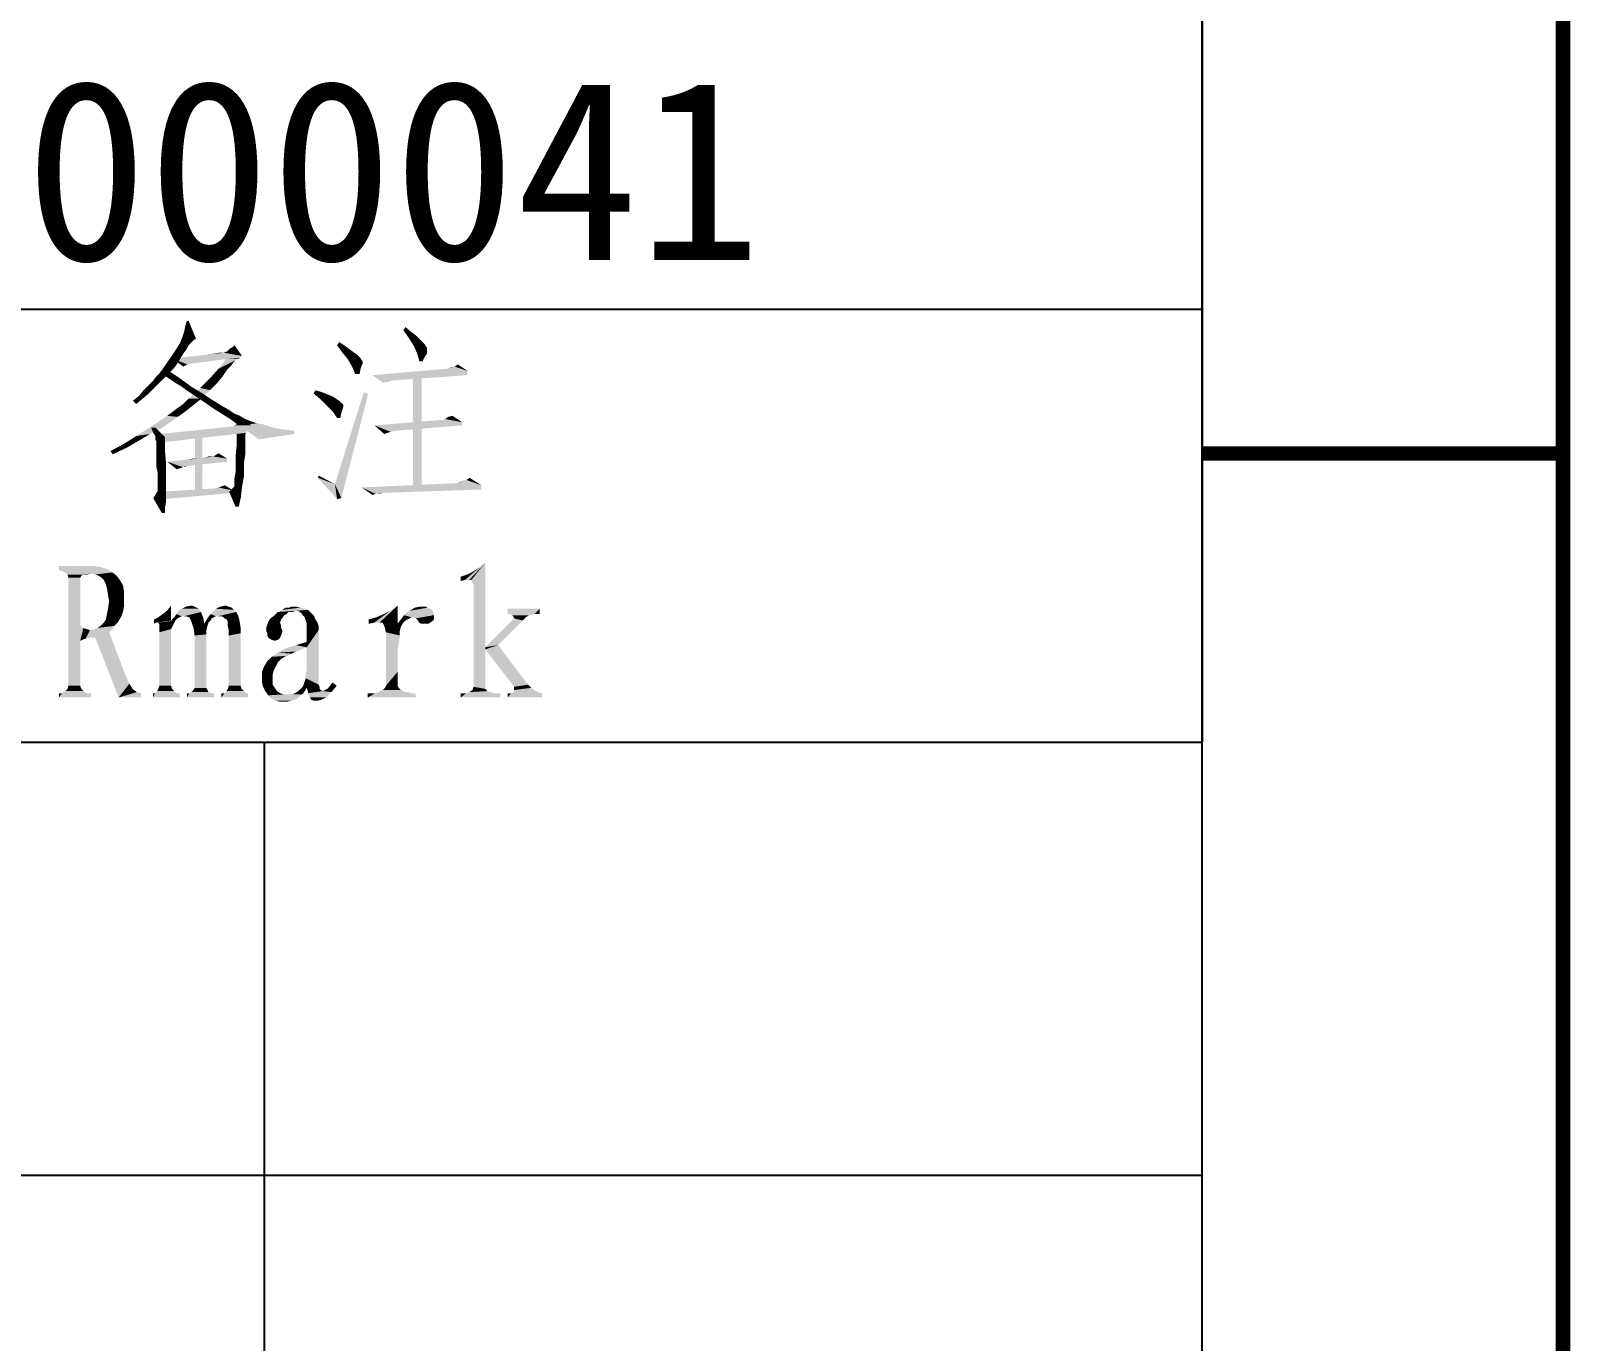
# Model space of a CAD drawing. Header units: millimetres. Extents: x 336 to 634, y 189 to 399.
# Drawn here: x 612.31 to 633.65, y 246.87 to 265.03 of the extents above; entities that cross this region are included whole.
import ezdxf

# ---------------------------------------------------------------- set-up
doc = ezdxf.new("R2010")
doc.units = ezdxf.units.MM

msp = doc.modelspace()

# ---------------------------------------------------------------- linework, layer by layer
at = {"color": 7, "linetype": 'Continuous'}
for p, q in [((628.54993, 194.17685), (628.54993, 394.17685)), ((448.54993, 255.17685), (628.54993, 255.17685)), ((615.54993, 229.17685), (615.54993, 255.17685)), ((448.54993, 249.17685), (628.54993, 249.17685))]:
    msp.add_line(p, q, dxfattribs=at)
at = {"color": 2, "linetype": 'Continuous'}
for p, q in [((628.54988, 297.17577), (628.54988, 255.17577)), ((448.54988, 261.17577), (628.54988, 261.17577)), ((448.54988, 255.17577), (628.54988, 255.17577))]:
    msp.add_line(p, q, dxfattribs=at)
at = {"color": 3, "linetype": 'Continuous', "const_width": 0.2}
msp.add_lwpolyline([(633.54993, 189.17685), (633.54993, 399.17685)], dxfattribs=at)
at = {"color": 7, "linetype": 'Continuous', "const_width": 0.2}
msp.add_lwpolyline([(628.54993, 259.17685), (633.54993, 259.17685)], dxfattribs=at)
at = {"color": 7, "linetype": 'Continuous'}
for points in [[(614.40828, 260.77947), (614.43791, 260.86836), (614.49717, 261.01651)], [(614.40828, 260.77947), (614.49717, 261.01651), (614.60087, 260.76466)], [(614.43791, 260.86836), (614.45272, 260.94244), (614.49717, 261.01651)], [(614.45272, 260.94244), (614.46754, 261.0017), (614.49717, 261.01651)], [(614.60087, 260.76466), (614.37865, 260.7054), (614.40828, 260.77947)], [(617.47494, 260.88318), (617.50457, 260.92762), (617.59346, 260.85355)], [(617.59346, 260.85355), (617.54902, 260.77947), (617.47494, 260.88318)], [(617.59346, 260.85355), (617.65272, 260.8091), (617.54902, 260.77947)], [(617.54902, 260.77947), (617.65272, 260.8091), (617.69717, 260.76466)], [(617.69717, 260.76466), (617.62309, 260.66096), (617.54902, 260.77947)], [(614.49717, 260.67577), (614.27494, 260.54244), (614.37865, 260.7054)], [(614.49717, 260.67577), (614.46754, 260.61651), (614.27494, 260.54244)], [(614.46754, 260.61651), (614.42309, 260.55725), (614.27494, 260.54244)], [(614.27494, 260.54244), (614.42309, 260.55725), (614.37865, 260.48318)], [(614.60087, 260.76466), (614.57124, 260.74985), (614.37865, 260.7054)], [(614.57124, 260.74985), (614.54161, 260.72022), (614.37865, 260.7054)], [(614.37865, 260.7054), (614.54161, 260.72022), (614.49717, 260.67577)], [(614.7342, 260.54244), (614.83791, 260.55725), (614.98606, 260.57207)], [(615.23791, 260.52762), (614.7342, 260.54244), (614.98606, 260.57207)], [(614.98606, 260.57207), (614.83791, 260.55725), (614.9268, 260.57207)], [(615.0305, 260.58688), (614.98606, 260.57207), (615.01569, 260.58688)], [(615.23791, 260.52762), (614.98606, 260.57207), (615.0305, 260.58688)], [(615.0305, 260.58688), (615.04532, 260.6017), (615.10457, 260.64614)], [(615.23791, 260.52762), (615.0305, 260.58688), (615.10457, 260.64614)], [(615.04532, 260.6017), (615.07494, 260.63133), (615.10457, 260.64614)], [(615.10457, 260.64614), (615.1342, 260.67577), (615.23791, 260.52762)], [(616.55643, 260.67577), (616.58606, 260.72022), (616.67494, 260.66096)], [(616.67494, 260.66096), (616.6305, 260.57207), (616.55643, 260.67577)], [(616.67494, 260.66096), (616.7342, 260.61651), (616.6305, 260.57207)], [(616.6305, 260.57207), (616.7342, 260.61651), (616.79346, 260.57207)], [(616.79346, 260.57207), (616.70457, 260.48318), (616.6305, 260.57207)], [(616.79346, 260.57207), (616.83791, 260.54244), (616.70457, 260.48318)], [(617.69717, 260.76466), (617.74161, 260.72022), (617.62309, 260.66096)], [(617.74161, 260.72022), (617.77124, 260.69059), (617.62309, 260.66096)], [(617.62309, 260.66096), (617.77124, 260.69059), (617.78606, 260.66096)], [(617.78606, 260.66096), (617.66754, 260.55725), (617.62309, 260.66096)], [(617.78606, 260.66096), (617.80087, 260.64614), (617.66754, 260.55725)], [(617.80087, 260.64614), (617.80087, 260.61651), (617.66754, 260.55725)], [(617.80087, 260.61651), (617.80087, 260.58688), (617.66754, 260.55725)], [(617.66754, 260.55725), (617.80087, 260.58688), (617.80087, 260.55725)], [(617.80087, 260.55725), (617.69717, 260.45355), (617.66754, 260.55725)], [(617.80087, 260.55725), (617.77124, 260.51281), (617.69717, 260.45355)], [(614.27494, 260.33503), (614.09717, 260.29059), (614.14161, 260.34985)], [(614.14161, 260.34985), (614.17124, 260.39429), (614.3342, 260.4091)], [(614.14161, 260.34985), (614.3342, 260.4091), (614.27494, 260.33503)], [(614.37865, 260.48318), (614.17124, 260.39429), (614.27494, 260.54244)], [(614.37865, 260.48318), (614.3342, 260.4091), (614.17124, 260.39429)], [(615.20828, 260.49799), (614.28976, 260.48318), (614.45272, 260.51281)], [(615.01569, 260.48318), (614.28976, 260.48318), (615.20828, 260.49799)], [(614.28976, 260.48318), (615.01569, 260.48318), (614.55643, 260.42392)], [(614.28976, 260.48318), (614.55643, 260.42392), (614.48235, 260.4091)], [(614.48235, 260.4091), (614.42309, 260.37947), (614.28976, 260.48318)], [(615.23791, 260.52762), (614.45272, 260.51281), (614.60087, 260.52762)], [(614.45272, 260.51281), (615.23791, 260.52762), (615.20828, 260.49799)], [(615.23791, 260.52762), (614.60087, 260.52762), (614.7342, 260.54244)], [(615.0305, 260.33503), (614.79346, 260.21651), (614.91198, 260.34985)], [(615.17865, 260.48318), (615.14902, 260.46836), (614.91198, 260.34985)], [(615.17865, 260.48318), (614.91198, 260.34985), (615.01569, 260.48318)], [(615.14902, 260.46836), (615.1342, 260.45355), (614.91198, 260.34985)], [(615.1342, 260.45355), (615.11939, 260.43873), (614.91198, 260.34985)], [(615.11939, 260.43873), (615.08976, 260.39429), (614.91198, 260.34985)], [(614.91198, 260.34985), (615.08976, 260.39429), (615.0305, 260.33503)], [(615.01569, 260.48318), (615.20828, 260.49799), (615.17865, 260.48318)], [(616.83791, 260.54244), (616.86754, 260.51281), (616.70457, 260.48318)], [(616.86754, 260.51281), (616.88235, 260.49799), (616.70457, 260.48318)], [(616.70457, 260.48318), (616.88235, 260.49799), (616.89717, 260.46836)], [(616.89717, 260.46836), (616.76383, 260.37948), (616.70457, 260.48318)], [(616.89717, 260.46836), (616.91198, 260.45355), (616.76383, 260.37948)], [(616.91198, 260.45355), (616.91198, 260.42392), (616.76383, 260.37948)], [(616.91198, 260.42392), (616.89717, 260.39429), (616.76383, 260.37948)], [(616.76383, 260.37948), (616.89717, 260.39429), (616.88235, 260.34984)], [(616.88235, 260.34984), (616.80828, 260.27577), (616.76383, 260.37948)], [(616.80828, 260.27577), (616.88235, 260.34984), (616.86754, 260.27577)], [(618.09717, 260.34984), (618.36383, 260.32022), (617.04532, 260.26096)], [(618.09717, 260.34984), (617.04532, 260.26096), (618.06754, 260.34984)], [(617.69717, 260.45355), (617.77124, 260.51281), (617.74161, 260.45355)], [(618.09717, 260.34984), (618.1268, 260.36466), (618.18606, 260.37948)], [(618.36383, 260.32022), (618.09717, 260.34984), (618.18606, 260.37948)], [(618.18606, 260.37948), (618.2305, 260.4091), (618.36383, 260.32022)], [(614.02309, 260.08318), (613.87494, 260.05355), (613.94902, 260.12762)], [(614.08235, 260.14244), (613.94902, 260.12762), (614.00828, 260.18688)], [(613.94902, 260.12762), (614.08235, 260.14244), (614.02309, 260.08318)], [(614.18606, 260.24614), (614.14161, 260.2017), (614.00828, 260.18688)], [(614.18606, 260.24614), (614.00828, 260.18688), (614.05272, 260.24614)], [(614.00828, 260.18688), (614.14161, 260.2017), (614.08235, 260.14244)], [(614.2305, 260.29059), (614.05272, 260.24614), (614.09717, 260.29059)], [(614.05272, 260.24614), (614.2305, 260.29059), (614.18606, 260.24614)], [(614.09717, 260.29059), (614.27494, 260.33503), (614.2305, 260.29059)], [(614.17124, 260.24614), (614.14161, 260.26096), (614.20087, 260.33503)], [(614.20087, 260.23133), (614.17124, 260.24614), (614.20087, 260.33503)], [(614.20087, 260.23133), (614.20087, 260.33503), (614.37865, 260.21651)], [(614.37865, 260.21651), (614.24532, 260.2017), (614.20087, 260.23133)], [(614.28976, 260.17207), (614.24532, 260.2017), (614.37865, 260.21651)], [(614.3342, 260.14244), (614.28976, 260.17207), (614.37865, 260.21651)], [(614.40828, 260.09799), (614.3342, 260.14244), (614.37865, 260.21651)], [(614.40828, 260.09799), (614.37865, 260.21651), (614.54161, 260.09799)], [(614.89717, 260.15725), (614.66013, 260.08318), (614.79346, 260.21651)], [(614.66013, 260.08318), (614.89717, 260.15725), (614.79346, 260.05355)], [(615.0305, 260.33503), (614.97124, 260.24614), (614.79346, 260.21651)], [(614.79346, 260.21651), (614.97124, 260.24614), (614.89717, 260.15725)], [(617.04532, 260.26096), (618.36383, 260.32022), (618.36383, 260.26096)], [(617.04532, 260.26096), (618.36383, 260.26096), (617.3268, 260.18688)], [(617.3268, 260.18688), (617.19346, 260.15725), (617.04532, 260.26096)], [(617.3268, 260.18688), (617.26754, 260.17207), (617.19346, 260.15725)], [(617.7268, 260.26096), (617.7268, 258.7054), (617.60828, 258.69059)], [(617.7268, 260.26096), (617.60828, 258.69059), (617.60828, 260.26096)], [(613.86013, 259.93503), (613.7268, 259.9054), (613.81569, 259.97947)], [(613.7268, 259.9054), (613.86013, 259.93503), (613.77124, 259.86096)], [(613.94902, 260.0091), (613.81569, 259.97947), (613.87494, 260.05355)], [(613.81569, 259.97947), (613.94902, 260.0091), (613.86013, 259.93503)], [(613.87494, 260.05355), (614.02309, 260.08318), (613.94902, 260.0091)], [(614.54161, 260.09799), (614.46754, 260.05355), (614.40828, 260.09799)], [(614.67494, 259.93503), (614.42309, 259.86096), (614.49717, 259.93503)], [(614.42309, 259.86096), (614.67494, 259.93503), (614.5268, 259.81651)], [(614.46754, 260.05355), (614.54161, 260.09799), (614.68976, 260.0091)], [(614.68976, 260.0091), (614.55643, 259.99429), (614.46754, 260.05355)], [(614.79346, 260.05355), (614.49717, 259.93503), (614.66013, 260.08318)], [(614.49717, 259.93503), (614.79346, 260.05355), (614.67494, 259.93503)], [(614.64532, 259.93503), (614.55643, 259.99429), (614.68976, 260.0091)], [(614.64532, 259.93503), (614.68976, 260.0091), (614.82309, 259.92022)], [(614.82309, 259.92022), (614.7342, 259.87577), (614.64532, 259.93503)], [(614.7342, 259.87577), (614.82309, 259.92022), (614.94161, 259.84614)], [(616.34902, 260.02392), (616.2305, 260.0091), (616.26013, 260.05355)], [(616.2305, 260.0091), (616.34902, 260.02392), (616.42309, 259.99429)], [(616.42309, 259.99429), (616.3342, 259.92022), (616.2305, 260.0091)], [(616.42309, 259.99429), (616.49717, 259.96466), (616.3342, 259.92022)], [(616.49717, 259.96466), (616.54161, 259.93503), (616.3342, 259.92022)], [(616.3342, 259.92022), (616.54161, 259.93503), (616.58606, 259.9054)], [(616.58606, 259.9054), (616.42309, 259.83133), (616.3342, 259.92022)], [(616.98606, 259.99429), (616.5268, 258.74985), (616.9268, 260.02392)], [(616.5268, 258.74985), (616.98606, 259.99429), (616.61569, 258.55725)], [(614.45272, 259.75725), (614.20087, 259.69799), (614.31939, 259.78688)], [(614.20087, 259.69799), (614.45272, 259.75725), (614.34902, 259.68318)], [(614.5268, 259.81651), (614.31939, 259.78688), (614.42309, 259.86096)], [(614.31939, 259.78688), (614.5268, 259.81651), (614.45272, 259.75725)], [(614.94161, 259.84614), (614.83791, 259.8017), (614.7342, 259.87577)], [(614.83791, 259.8017), (614.94161, 259.84614), (615.04532, 259.78688)], [(615.04532, 259.78688), (614.95643, 259.72762), (614.83791, 259.8017)], [(614.95643, 259.72762), (615.04532, 259.78688), (615.1342, 259.72762)], [(615.1342, 259.72762), (615.07494, 259.65355), (614.95643, 259.72762)], [(615.1342, 259.72762), (615.20828, 259.69799), (615.07494, 259.65355)], [(616.58606, 259.9054), (616.61569, 259.87577), (616.42309, 259.83133)], [(616.61569, 259.87577), (616.6305, 259.86096), (616.42309, 259.83133)], [(616.6305, 259.86096), (616.64532, 259.84614), (616.42309, 259.83133)], [(616.42309, 259.83133), (616.64532, 259.84614), (616.64532, 259.83133)], [(616.64532, 259.83133), (616.49717, 259.75725), (616.42309, 259.83133)], [(616.64532, 259.83133), (616.6305, 259.78688), (616.49717, 259.75725)], [(616.49717, 259.75725), (616.6305, 259.78688), (616.61569, 259.74244)], [(616.61569, 259.74244), (616.55643, 259.66836), (616.49717, 259.75725)], [(616.55643, 259.66836), (616.61569, 259.74244), (616.60087, 259.66836)], [(614.11198, 259.52022), (613.96383, 259.44614), (613.77124, 259.41651)], [(614.11198, 259.52022), (613.77124, 259.41651), (613.9342, 259.52022)], [(614.24532, 259.6091), (613.9342, 259.52022), (614.06754, 259.6091)], [(613.9342, 259.52022), (614.24532, 259.6091), (614.11198, 259.52022)], [(614.03791, 259.53503), (614.00828, 259.46096), (613.97865, 259.53503)], [(614.03791, 259.41651), (614.00828, 259.46096), (614.03791, 259.53503)], [(614.03791, 259.41651), (614.03791, 259.53503), (614.17124, 259.4017)], [(614.34902, 259.68318), (614.06754, 259.6091), (614.20087, 259.69799)], [(614.06754, 259.6091), (614.34902, 259.68318), (614.24532, 259.6091)], [(615.34161, 259.52022), (614.11198, 259.44614), (615.10457, 259.54985)], [(615.34161, 259.52022), (615.31198, 259.49059), (614.11198, 259.44614)], [(615.31198, 259.49059), (615.29717, 259.46096), (614.11198, 259.44614)], [(615.07494, 259.65355), (615.20828, 259.69799), (615.28235, 259.65355)], [(615.28235, 259.65355), (615.19346, 259.56466), (615.07494, 259.65355)], [(615.37124, 259.56466), (615.10457, 259.54985), (615.1342, 259.56466)], [(615.10457, 259.54985), (615.37124, 259.56466), (615.34161, 259.52022)], [(615.37124, 259.56466), (615.1342, 259.56466), (615.16383, 259.57948)], [(615.37124, 259.56466), (615.16383, 259.57948), (615.20828, 259.6091)], [(615.28235, 259.65355), (615.35643, 259.62392), (615.19346, 259.56466)], [(615.35643, 259.62392), (615.44532, 259.59429), (615.19346, 259.56466)], [(615.44532, 259.59429), (615.5342, 259.57948), (615.19346, 259.56466)], [(615.19346, 259.56466), (615.5342, 259.57948), (615.62309, 259.54985)], [(615.62309, 259.54985), (615.3268, 259.47577), (615.19346, 259.56466)], [(615.20828, 259.6091), (615.23791, 259.65355), (615.37124, 259.56466)], [(615.62309, 259.54985), (615.7268, 259.52022), (615.3268, 259.47577)], [(615.7268, 259.52022), (615.84532, 259.5054), (615.3268, 259.47577)], [(615.84532, 259.5054), (615.96383, 259.49059), (615.3268, 259.47577)], [(615.3268, 259.47577), (615.96383, 259.49059), (615.96383, 259.44614)], [(618.00828, 259.63873), (618.28976, 259.6091), (617.07494, 259.56466)], [(618.00828, 259.63873), (617.07494, 259.56466), (617.97865, 259.63873)], [(617.07494, 259.56466), (618.28976, 259.6091), (618.28976, 259.56466)], [(617.07494, 259.56466), (618.28976, 259.56466), (617.35643, 259.49059)], [(617.07494, 259.56466), (617.35643, 259.49059), (617.29717, 259.47577)], [(617.29717, 259.47577), (617.20828, 259.44614), (617.07494, 259.56466)], [(618.28976, 259.6091), (618.00828, 259.63873), (618.05272, 259.65355)], [(618.05272, 259.65355), (618.09717, 259.68318), (618.15643, 259.69799)], [(618.05272, 259.65355), (618.15643, 259.69799), (618.28976, 259.6091)], [(613.63791, 259.25355), (613.41569, 259.2091), (613.60828, 259.31281)], [(613.81569, 259.35725), (613.60828, 259.31281), (613.77124, 259.41651)], [(613.60828, 259.31281), (613.81569, 259.35725), (613.63791, 259.25355)], [(613.77124, 259.41651), (613.96383, 259.44614), (613.81569, 259.35725)], [(614.17124, 259.4017), (614.03791, 259.37207), (614.03791, 259.41651)], [(614.05272, 259.34244), (614.03791, 259.37207), (614.17124, 259.4017)], [(614.05272, 259.32762), (614.05272, 259.34244), (614.17124, 259.4017)], [(614.05272, 259.31281), (614.05272, 259.32762), (614.17124, 259.4017)], [(614.05272, 259.28318), (614.05272, 259.31281), (614.17124, 259.4017)], [(614.05272, 259.23873), (614.05272, 259.28318), (614.17124, 259.4017)], [(614.05272, 259.23873), (614.17124, 259.4017), (614.17124, 259.2091)], [(615.16383, 259.44614), (614.11198, 259.44614), (615.29717, 259.46096)], [(615.16383, 259.44614), (614.11198, 259.32762), (614.11198, 259.44614)], [(614.68976, 259.47577), (614.58606, 258.64614), (614.58606, 259.47577)], [(614.58606, 258.64614), (614.68976, 259.47577), (614.68976, 258.64614)], [(615.28235, 259.28318), (615.28235, 259.22392), (615.14902, 259.13503)], [(615.28235, 259.28318), (615.14902, 259.13503), (615.16383, 259.28318)], [(615.16383, 259.44614), (615.29717, 259.46096), (615.28235, 259.44614)], [(615.28235, 259.44614), (615.28235, 259.41651), (615.16383, 259.28318)], [(615.28235, 259.44614), (615.16383, 259.28318), (615.16383, 259.44614)], [(615.28235, 259.41651), (615.28235, 259.38688), (615.16383, 259.28318)], [(615.28235, 259.38688), (615.28235, 259.34244), (615.16383, 259.28318)], [(615.16383, 259.28318), (615.28235, 259.34244), (615.28235, 259.28318)], [(615.96383, 259.44614), (615.47494, 259.37207), (615.3268, 259.47577)], [(613.41569, 259.2091), (613.63791, 259.25355), (613.44532, 259.16466)], [(614.17124, 259.2091), (614.05272, 259.19429), (614.05272, 259.23873)], [(614.05272, 259.13503), (614.05272, 259.19429), (614.17124, 259.2091)], [(614.05272, 259.06096), (614.05272, 259.13503), (614.17124, 259.2091)], [(614.05272, 259.06096), (614.17124, 259.2091), (614.18606, 259.03133)], [(614.18606, 259.03133), (614.05272, 258.98688), (614.05272, 259.06096)], [(614.20087, 259.06096), (614.3342, 259.07577), (615.0305, 259.1054)], [(614.20087, 259.06096), (615.0305, 259.1054), (615.0305, 259.06096)], [(614.20087, 259.06096), (615.0305, 259.06096), (614.46754, 259.0017)], [(614.20087, 259.06096), (614.46754, 259.0017), (614.42309, 258.98688)], [(614.42309, 258.98688), (614.3342, 258.95725), (614.20087, 259.06096)], [(614.3342, 259.07577), (614.46754, 259.09059), (615.0305, 259.1054)], [(614.66013, 259.1054), (615.0305, 259.1054), (614.46754, 259.09059)], [(614.66013, 259.1054), (614.46754, 259.09059), (614.57124, 259.1054)], [(614.66013, 259.1054), (614.7342, 259.12022), (614.83791, 259.13503)], [(615.0305, 259.1054), (614.66013, 259.1054), (614.83791, 259.13503)], [(614.80828, 259.13503), (614.83791, 259.13503), (614.7342, 259.12022)], [(614.80828, 259.13503), (614.7342, 259.12022), (614.77865, 259.13503)], [(615.0305, 259.1054), (614.83791, 259.13503), (614.86754, 259.14985)], [(614.86754, 259.14985), (614.91198, 259.17947), (615.0305, 259.1054)], [(615.28235, 259.22392), (615.28235, 259.14985), (615.14902, 259.13503)], [(615.14902, 259.13503), (615.28235, 259.14985), (615.26754, 259.06096)], [(615.26754, 259.06096), (615.14902, 259.01651), (615.14902, 259.13503)], [(615.14902, 258.91281), (615.14902, 259.01651), (615.26754, 259.06096)], [(615.14902, 258.91281), (615.26754, 259.06096), (615.26754, 258.86836)], [(614.06754, 258.91281), (614.05272, 258.98688), (614.18606, 259.03133)], [(614.06754, 258.91281), (614.18606, 259.03133), (614.18606, 258.86836)], [(614.18606, 258.86836), (614.06754, 258.83873), (614.06754, 258.91281)], [(614.06754, 258.77948), (614.06754, 258.83873), (614.18606, 258.86836)], [(614.06754, 258.73503), (614.06754, 258.77948), (614.18606, 258.86836)], [(614.06754, 258.73503), (614.18606, 258.86836), (614.18606, 258.73503)], [(614.42309, 258.98688), (614.37865, 258.97207), (614.3342, 258.95725)], [(614.42309, 258.98688), (614.46754, 259.0017), (614.45272, 258.98688)], [(615.26754, 258.86836), (615.1342, 258.83873), (615.14902, 258.91281)], [(615.1342, 258.77948), (615.1342, 258.83873), (615.26754, 258.86836)], [(615.1342, 258.73503), (615.1342, 258.77948), (615.26754, 258.86836)], [(615.1342, 258.72022), (615.1342, 258.73503), (615.26754, 258.86836)], [(615.1342, 258.72022), (615.26754, 258.86836), (615.23791, 258.7054)], [(616.28976, 258.83873), (616.30457, 258.86836), (616.5268, 258.74985)], [(614.05272, 258.63133), (614.06754, 258.64614), (614.18606, 258.73503)], [(614.05272, 258.63133), (614.18606, 258.73503), (614.18606, 258.61651)], [(614.18606, 258.73503), (614.06754, 258.69059), (614.06754, 258.73503)], [(614.06754, 258.67577), (614.06754, 258.69059), (614.18606, 258.73503)], [(614.06754, 258.64614), (614.06754, 258.67577), (614.18606, 258.73503)], [(615.11939, 258.66096), (614.11198, 258.64614), (614.85272, 258.69059)], [(614.11198, 258.64614), (615.11939, 258.66096), (615.1342, 258.63133)], [(615.1342, 258.63133), (614.14161, 258.54244), (614.11198, 258.64614)], [(615.11939, 258.66096), (614.85272, 258.69059), (614.91198, 258.7054)], [(614.91198, 258.7054), (615.00087, 258.73503), (615.11939, 258.66096)], [(615.06013, 258.64614), (615.08976, 258.67577), (615.23791, 258.7054)], [(615.06013, 258.64614), (615.23791, 258.7054), (615.22309, 258.57207)], [(615.22309, 258.57207), (615.14902, 258.43873), (615.06013, 258.64614)], [(615.08976, 258.67577), (615.10457, 258.69059), (615.23791, 258.7054)], [(615.23791, 258.7054), (615.10457, 258.69059), (615.11939, 258.7054)], [(615.23791, 258.7054), (615.11939, 258.7054), (615.1342, 258.72022)], [(616.5268, 258.74985), (616.55643, 258.54244), (616.28976, 258.83873)], [(616.5268, 258.74985), (616.61569, 258.55725), (616.55643, 258.54244)], [(618.55643, 258.73503), (616.89717, 258.7054), (618.2305, 258.76466)], [(616.89717, 258.7054), (618.55643, 258.73503), (618.55643, 258.67577)], [(616.89717, 258.7054), (618.55643, 258.67577), (617.19346, 258.63133)], [(616.89717, 258.7054), (617.19346, 258.63133), (617.08976, 258.61651)], [(617.08976, 258.61651), (617.04532, 258.6017), (616.89717, 258.7054)], [(617.19346, 258.63133), (618.55643, 258.67577), (617.22309, 258.63133)], [(618.2305, 258.76466), (618.30457, 258.79429), (618.34902, 258.8091)], [(618.55643, 258.73503), (618.2305, 258.76466), (618.34902, 258.8091)], [(618.2305, 258.76466), (618.26013, 258.77947), (618.30457, 258.79429)], [(618.34902, 258.8091), (618.39346, 258.83873), (618.55643, 258.73503)], [(614.00828, 258.55725), (614.03791, 258.6017), (614.18606, 258.61651)], [(614.00828, 258.55725), (614.18606, 258.61651), (614.18606, 258.51281)], [(614.18606, 258.51281), (614.1268, 258.34985), (614.00828, 258.55725)], [(614.18606, 258.61651), (614.03791, 258.6017), (614.05272, 258.63133)], [(614.18606, 258.51281), (614.17124, 258.42392), (614.1268, 258.34985)], [(614.1268, 258.34985), (614.17124, 258.42392), (614.17124, 258.34985)], [(615.14902, 258.43873), (615.22309, 258.57207), (615.19346, 258.43873)], [(617.08976, 258.61651), (617.19346, 258.63133), (617.14902, 258.61651)], [(613.17384, 257.61651), (613.27754, 257.6017), (612.69976, 257.55725)], [(613.17384, 257.61651), (612.69976, 257.55725), (612.69976, 257.61651)], [(613.27754, 257.6017), (613.36643, 257.57207), (612.69976, 257.55725)], [(612.74421, 257.54244), (612.69976, 257.55725), (613.36643, 257.57207)], [(612.78865, 257.52762), (612.74421, 257.54244), (613.36643, 257.57207)], [(612.78865, 257.52762), (613.36643, 257.57207), (613.4405, 257.52762)], [(618.32939, 257.42392), (618.5368, 257.6017), (618.61087, 257.66096)], [(618.38865, 257.42392), (618.32939, 257.42392), (618.61087, 257.66096)], [(618.32939, 257.42392), (618.44791, 257.54244), (618.5368, 257.6017)], [(618.41828, 257.42392), (618.38865, 257.42392), (618.61087, 257.66096)], [(618.4331, 257.39429), (618.41828, 257.42392), (618.61087, 257.66096)], [(618.44791, 257.36466), (618.4331, 257.39429), (618.61087, 257.66096)], [(618.44791, 257.3054), (618.44791, 257.36466), (618.61087, 257.66096)], [(618.44791, 257.3054), (618.61087, 257.66096), (618.61087, 256.49059)], [(613.4405, 257.52762), (612.81828, 257.49799), (612.78865, 257.52762)], [(613.4405, 257.52762), (613.14421, 257.51281), (612.81828, 257.49799)], [(613.0405, 257.49799), (612.81828, 257.49799), (613.14421, 257.51281)], [(613.0405, 257.49799), (612.8331, 257.45355), (612.81828, 257.49799)], [(613.0405, 257.49799), (613.01087, 257.48318), (612.8331, 257.45355)], [(612.8331, 257.45355), (613.01087, 257.48318), (612.99606, 257.45355)], [(612.99606, 257.45355), (612.99606, 256.8017), (612.8331, 255.95725)], [(612.99606, 257.45355), (612.8331, 255.95725), (612.8331, 257.45355)], [(613.0405, 257.49799), (613.14421, 257.51281), (613.08495, 257.49799)], [(613.20347, 257.49799), (613.14421, 257.51281), (613.4405, 257.52762)], [(613.24791, 257.48318), (613.20347, 257.49799), (613.4405, 257.52762)], [(613.24791, 257.48318), (613.4405, 257.52762), (613.49976, 257.48318)], [(613.49976, 257.48318), (613.29236, 257.45355), (613.24791, 257.48318)], [(613.32199, 257.42392), (613.29236, 257.45355), (613.49976, 257.48318)], [(613.32199, 257.42392), (613.49976, 257.48318), (613.54421, 257.42392)], [(613.54421, 257.42392), (613.35162, 257.36466), (613.32199, 257.42392)], [(613.35162, 257.36466), (613.54421, 257.42392), (613.58865, 257.34985)], [(613.58865, 257.34985), (613.36643, 257.3054), (613.35162, 257.36466)], [(618.32939, 257.42392), (618.27013, 257.46836), (618.35902, 257.49799)], [(618.32939, 257.42392), (618.27013, 257.4091), (618.27013, 257.46836)], [(618.32939, 257.42392), (618.35902, 257.49799), (618.44791, 257.54244)], [(613.36643, 257.3054), (613.58865, 257.34985), (613.60347, 257.26096)], [(613.60347, 257.26096), (613.38125, 257.21651), (613.36643, 257.3054)], [(613.38125, 257.21651), (613.60347, 257.26096), (613.60347, 257.15725)], [(613.60347, 257.15725), (613.39606, 257.12762), (613.38125, 257.21651)], [(613.39606, 257.12762), (613.60347, 257.15725), (613.60347, 257.06836)], [(618.61087, 256.49059), (618.44791, 255.94244), (618.44791, 257.3054)], [(613.55902, 256.9054), (613.35162, 256.87577), (613.36643, 256.94985)], [(613.58865, 256.97947), (613.36643, 256.94985), (613.38125, 257.02392)], [(613.36643, 256.94985), (613.58865, 256.97947), (613.55902, 256.9054)], [(613.60347, 257.06836), (613.38125, 257.02392), (613.39606, 257.12762)], [(613.38125, 257.02392), (613.60347, 257.06836), (613.58865, 256.97947)], [(614.25532, 256.86096), (614.07754, 256.9054), (614.1368, 256.94985)], [(614.25532, 256.86096), (614.1368, 256.94985), (614.19606, 256.99429)], [(614.19606, 256.99429), (614.25532, 257.06836), (614.25532, 256.86096)], [(614.40347, 256.92022), (614.29976, 256.9054), (614.32939, 256.94985)], [(614.67013, 256.97948), (614.32939, 256.94985), (614.35902, 256.99429)], [(614.40347, 256.92022), (614.32939, 256.94985), (614.67013, 256.97948)], [(614.6405, 257.02392), (614.35902, 256.99429), (614.40347, 257.02392)], [(614.35902, 256.99429), (614.6405, 257.02392), (614.67013, 256.97948)], [(614.58125, 257.05355), (614.61087, 257.03873), (614.40347, 257.02392)], [(614.58125, 257.05355), (614.40347, 257.02392), (614.46273, 257.05355)], [(614.40347, 257.02392), (614.61087, 257.03873), (614.6405, 257.02392)], [(614.4331, 256.92022), (614.40347, 256.92022), (614.67013, 256.97948)], [(614.46273, 256.92022), (614.4331, 256.92022), (614.67013, 256.97948)], [(614.46273, 257.05355), (614.5368, 257.06836), (614.58125, 257.05355)], [(614.50717, 256.9054), (614.46273, 256.92022), (614.67013, 256.97948)], [(614.50717, 256.9054), (614.67013, 256.97948), (614.69976, 256.9054)], [(614.87754, 256.92022), (614.75902, 256.89059), (614.80347, 256.94985)], [(615.15902, 256.97948), (614.80347, 256.94985), (614.84791, 256.99429)], [(614.87754, 256.92022), (614.80347, 256.94985), (615.15902, 256.97948)], [(615.12939, 257.0091), (614.84791, 256.99429), (614.87754, 257.02392)], [(614.84791, 256.99429), (615.12939, 257.0091), (615.15902, 256.97948)], [(615.05532, 257.05355), (615.09976, 257.03873), (614.87754, 257.02392)], [(615.05532, 257.05355), (614.87754, 257.02392), (614.9368, 257.05355)], [(614.87754, 257.02392), (615.09976, 257.03873), (615.12939, 257.0091)], [(614.90717, 256.92022), (614.87754, 256.92022), (615.15902, 256.97948)], [(614.95162, 256.92022), (614.90717, 256.92022), (615.15902, 256.97948)], [(614.9368, 257.05355), (615.01087, 257.06836), (615.05532, 257.05355)], [(614.95162, 256.92022), (615.15902, 256.97948), (615.18865, 256.92022)], [(615.82569, 256.93503), (615.6331, 256.89059), (615.69236, 256.93503)], [(615.6331, 256.89059), (615.82569, 256.93503), (615.78125, 256.87577)], [(615.88495, 256.97947), (615.85532, 256.94985), (615.69236, 256.93503)], [(615.88495, 256.97947), (615.69236, 256.93503), (615.7368, 256.97947)], [(615.69236, 256.93503), (615.85532, 256.94985), (615.82569, 256.93503)], [(616.15162, 257.0091), (615.98865, 256.99429), (615.7368, 256.97947)], [(616.15162, 257.0091), (615.7368, 256.97947), (615.79606, 257.0091)], [(615.88495, 256.97947), (615.7368, 256.97947), (615.98865, 256.99429)], [(616.04791, 257.03873), (616.12199, 257.02392), (615.79606, 257.0091)], [(615.88495, 257.03873), (616.04791, 257.03873), (615.79606, 257.0091)], [(615.88495, 257.03873), (615.79606, 257.0091), (615.8405, 257.03873)], [(615.79606, 257.0091), (616.12199, 257.02392), (616.15162, 257.0091)], [(615.98865, 257.05355), (615.88495, 257.03873), (615.92939, 257.05355)], [(615.88495, 257.03873), (615.98865, 257.05355), (616.04791, 257.03873)], [(615.88495, 256.97947), (615.98865, 256.99429), (615.92939, 256.97947)], [(616.01828, 256.99429), (615.98865, 256.99429), (616.15162, 257.0091)], [(616.0331, 256.97947), (616.01828, 256.99429), (616.15162, 257.0091)], [(616.0331, 256.97947), (616.15162, 257.0091), (616.18125, 256.97947)], [(616.18125, 256.97947), (616.06273, 256.96466), (616.0331, 256.97947)], [(616.06273, 256.96466), (616.18125, 256.97947), (616.21087, 256.94985)], [(616.21087, 256.94985), (616.07754, 256.93503), (616.06273, 256.96466)], [(616.07754, 256.93503), (616.21087, 256.94985), (616.2405, 256.92022)], [(616.2405, 256.92022), (616.10717, 256.9054), (616.07754, 256.93503)], [(617.07013, 256.83133), (617.29236, 256.99429), (617.39606, 257.06836)], [(617.14421, 256.83133), (617.07013, 256.83133), (617.39606, 257.06836)], [(617.07013, 256.83133), (617.20347, 256.94985), (617.29236, 256.99429)], [(617.07013, 256.83133), (617.09976, 256.9054), (617.20347, 256.94985)], [(617.18865, 256.83133), (617.14421, 256.83133), (617.39606, 257.06836)], [(617.18865, 256.83133), (617.39606, 257.06836), (617.39606, 256.81651)], [(617.58865, 256.9054), (617.4405, 256.87577), (617.48495, 256.93503)], [(617.88495, 256.97948), (617.89976, 256.94985), (617.48495, 256.93503)], [(617.88495, 256.97948), (617.48495, 256.93503), (617.52939, 256.97948)], [(617.48495, 256.93503), (617.89976, 256.94985), (617.89976, 256.93503)], [(617.48495, 256.93503), (617.89976, 256.93503), (617.58865, 256.9054)], [(617.52939, 256.97948), (617.55902, 256.99429), (617.87013, 257.0091)], [(617.52939, 256.97948), (617.87013, 257.0091), (617.88495, 256.97948)], [(617.81087, 257.03873), (617.8405, 257.02392), (617.55902, 256.99429)], [(617.81087, 257.03873), (617.55902, 256.99429), (617.6331, 257.03873)], [(617.8405, 257.02392), (617.87013, 257.0091), (617.55902, 256.99429)], [(617.61828, 256.9054), (617.58865, 256.9054), (617.89976, 256.93503)], [(617.64791, 256.89059), (617.61828, 256.9054), (617.89976, 256.93503)], [(617.7368, 257.05355), (617.78125, 257.05355), (617.6331, 257.03873)], [(617.7368, 257.05355), (617.6331, 257.03873), (617.70717, 257.05355)], [(617.6331, 257.03873), (617.78125, 257.05355), (617.81087, 257.03873)], [(617.66273, 256.87577), (617.64791, 256.89059), (617.89976, 256.93503)], [(617.66273, 256.87577), (617.89976, 256.93503), (617.89976, 256.87577)], [(619.36643, 257.02392), (618.92199, 256.94985), (618.92199, 257.02392)], [(618.95162, 256.94985), (618.92199, 256.94985), (619.36643, 257.02392)], [(619.29236, 256.94985), (618.95162, 256.94985), (619.36643, 257.02392)], [(619.29236, 256.94985), (618.98125, 256.93503), (618.95162, 256.94985)], [(618.98125, 256.93503), (619.29236, 256.94985), (619.21828, 256.93503)], [(619.21828, 256.93503), (618.99606, 256.92022), (618.98125, 256.93503)], [(618.99606, 256.92022), (619.21828, 256.93503), (619.17384, 256.9054)], [(619.29236, 256.94985), (619.36643, 257.02392), (619.36643, 256.94985)], [(612.99606, 256.8017), (613.01087, 256.77207), (612.8331, 255.95725)], [(613.01087, 256.77207), (613.0405, 256.75725), (612.8331, 255.95725)], [(613.0405, 256.75725), (612.99606, 256.57947), (612.8331, 255.95725)], [(613.0405, 256.75725), (613.08495, 256.74244), (612.99606, 256.57947)], [(613.08495, 256.74244), (613.12939, 256.72762), (612.99606, 256.57947)], [(613.12939, 256.72762), (613.02569, 256.59429), (612.99606, 256.57947)], [(613.12939, 256.72762), (613.07013, 256.6091), (613.02569, 256.59429)], [(613.12939, 256.72762), (613.41087, 256.71281), (613.07013, 256.6091)], [(613.4405, 256.74244), (613.12939, 256.72762), (613.18865, 256.74244)], [(613.12939, 256.72762), (613.4405, 256.74244), (613.41087, 256.71281)], [(613.18865, 256.74244), (613.2331, 256.75725), (613.47013, 256.78688)], [(613.18865, 256.74244), (613.47013, 256.78688), (613.4405, 256.74244)], [(613.47013, 256.78688), (613.2331, 256.75725), (613.27754, 256.78688)], [(613.51458, 256.83133), (613.27754, 256.78688), (613.32199, 256.83133)], [(613.27754, 256.78688), (613.51458, 256.83133), (613.47013, 256.78688)], [(613.32199, 256.83133), (613.35162, 256.87577), (613.55902, 256.9054)], [(613.32199, 256.83133), (613.55902, 256.9054), (613.51458, 256.83133)], [(614.25532, 256.86096), (614.01828, 256.87577), (614.07754, 256.9054)], [(614.01828, 256.87577), (614.25532, 256.86096), (614.04791, 256.83133)], [(614.04791, 256.83133), (614.01828, 256.81651), (614.01828, 256.87577)], [(614.25532, 256.86096), (614.31458, 256.86096), (614.04791, 256.83133)], [(614.07754, 256.83133), (614.04791, 256.83133), (614.31458, 256.86096)], [(614.09236, 256.8017), (614.07754, 256.83133), (614.31458, 256.86096)], [(614.09236, 256.8017), (614.31458, 256.86096), (614.28495, 256.8017)], [(614.28495, 256.8017), (614.09236, 256.75725), (614.09236, 256.8017)], [(614.09236, 256.75725), (614.28495, 256.8017), (614.25532, 256.74244)], [(614.25532, 256.74244), (614.09236, 256.69799), (614.09236, 256.75725)], [(614.09236, 255.95725), (614.09236, 256.69799), (614.25532, 256.74244)], [(614.09236, 255.95725), (614.25532, 256.74244), (614.25532, 255.95725)], [(614.37384, 256.9054), (614.34421, 256.89059), (614.25532, 256.86096)], [(614.37384, 256.9054), (614.25532, 256.86096), (614.29976, 256.9054)], [(614.25532, 256.86096), (614.34421, 256.89059), (614.31458, 256.86096)], [(614.29976, 256.9054), (614.40347, 256.92022), (614.37384, 256.9054)], [(614.69976, 256.9054), (614.52199, 256.87577), (614.50717, 256.9054)], [(614.5368, 256.84614), (614.52199, 256.87577), (614.69976, 256.9054)], [(614.5368, 256.84614), (614.69976, 256.9054), (614.71458, 256.81651)], [(614.71458, 256.81651), (614.56643, 256.75725), (614.5368, 256.84614)], [(614.71458, 256.81651), (614.75902, 256.78688), (614.56643, 256.75725)], [(614.56643, 256.75725), (614.75902, 256.78688), (614.74421, 256.72762)], [(614.74421, 256.72762), (614.58125, 256.65355), (614.56643, 256.75725)], [(614.74421, 256.72762), (614.74421, 256.66836), (614.58125, 256.65355)], [(614.81828, 256.89059), (614.80347, 256.86096), (614.71458, 256.81651)], [(614.81828, 256.89059), (614.71458, 256.81651), (614.75902, 256.89059)], [(614.80347, 256.86096), (614.77384, 256.83133), (614.71458, 256.81651)], [(614.71458, 256.81651), (614.77384, 256.83133), (614.75902, 256.78688)], [(614.87754, 256.92022), (614.84791, 256.9054), (614.75902, 256.89059)], [(614.75902, 256.89059), (614.84791, 256.9054), (614.81828, 256.89059)], [(615.18865, 256.92022), (614.98125, 256.9054), (614.95162, 256.92022)], [(614.99606, 256.89059), (614.98125, 256.9054), (615.18865, 256.92022)], [(615.02569, 256.87577), (614.99606, 256.89059), (615.18865, 256.92022)], [(615.02569, 256.87577), (615.18865, 256.92022), (615.20347, 256.86096)], [(615.20347, 256.86096), (615.0405, 256.84614), (615.02569, 256.87577)], [(615.0405, 256.78688), (615.0405, 256.84614), (615.20347, 256.86096)], [(615.0405, 256.78688), (615.20347, 256.86096), (615.21828, 256.77207)], [(615.21828, 256.77207), (615.05532, 256.72762), (615.0405, 256.78688)], [(615.05532, 256.72762), (615.21828, 256.77207), (615.21828, 256.68318)], [(615.21828, 256.68318), (615.05532, 256.65355), (615.05532, 256.72762)], [(615.78125, 256.78688), (615.57384, 256.75725), (615.58865, 256.8017)], [(615.57384, 256.75725), (615.78125, 256.78688), (615.78125, 256.75725)], [(615.78125, 256.75725), (615.79606, 256.72762), (615.57384, 256.71281)], [(615.78125, 256.75725), (615.57384, 256.71281), (615.57384, 256.75725)], [(615.57384, 256.71281), (615.79606, 256.72762), (615.79606, 256.69799)], [(615.76643, 256.83133), (615.58865, 256.8017), (615.60347, 256.84614)], [(615.58865, 256.8017), (615.76643, 256.83133), (615.78125, 256.78688)], [(615.78125, 256.87577), (615.60347, 256.84614), (615.6331, 256.89059)], [(615.60347, 256.84614), (615.78125, 256.87577), (615.76643, 256.83133)], [(616.10717, 256.9054), (616.2405, 256.92022), (616.25532, 256.87577)], [(616.25532, 256.87577), (616.12199, 256.86096), (616.10717, 256.9054)], [(616.12199, 256.86096), (616.25532, 256.87577), (616.28495, 256.83133)], [(616.28495, 256.83133), (616.1368, 256.81651), (616.12199, 256.86096)], [(616.12199, 256.12022), (616.1368, 256.19429), (616.29976, 256.72762)], [(616.12199, 256.06096), (616.12199, 256.12022), (616.29976, 256.72762)], [(616.12199, 256.06096), (616.29976, 256.72762), (616.29976, 255.97207)], [(616.1368, 256.81651), (616.28495, 256.83133), (616.29976, 256.78688)], [(616.29976, 256.78688), (616.1368, 256.75725), (616.1368, 256.81651)], [(616.1368, 256.75725), (616.29976, 256.78688), (616.29976, 256.72762)], [(616.29976, 256.72762), (616.1368, 256.56466), (616.1368, 256.75725)], [(616.1368, 256.49059), (616.1368, 256.56466), (616.29976, 256.72762)], [(616.1368, 256.37207), (616.1368, 256.49059), (616.29976, 256.72762)], [(616.1368, 256.28318), (616.1368, 256.37207), (616.29976, 256.72762)], [(616.1368, 256.19429), (616.1368, 256.28318), (616.29976, 256.72762)], [(617.07013, 256.83133), (616.99606, 256.87577), (617.09976, 256.9054)], [(617.07013, 256.83133), (616.99606, 256.81651), (616.99606, 256.87577)], [(617.39606, 256.81651), (617.20347, 256.8017), (617.18865, 256.83133)], [(617.45532, 256.8017), (617.20347, 256.8017), (617.39606, 256.81651)], [(617.45532, 256.8017), (617.21828, 256.75725), (617.20347, 256.8017)], [(617.45532, 256.8017), (617.4405, 256.77207), (617.21828, 256.75725)], [(617.21828, 256.75725), (617.4405, 256.77207), (617.42569, 256.71281)], [(617.42569, 256.71281), (617.2331, 256.69799), (617.21828, 256.75725)], [(617.52939, 256.87577), (617.48495, 256.84614), (617.39606, 256.81651)], [(617.52939, 256.87577), (617.39606, 256.81651), (617.4405, 256.87577)], [(617.39606, 256.81651), (617.48495, 256.84614), (617.45532, 256.8017)], [(617.58865, 256.9054), (617.55902, 256.89059), (617.4405, 256.87577)], [(617.4405, 256.87577), (617.55902, 256.89059), (617.52939, 256.87577)], [(617.89976, 256.87577), (617.67754, 256.86096), (617.66273, 256.87577)], [(617.67754, 256.86096), (617.89976, 256.87577), (617.87013, 256.84614)], [(617.87013, 256.84614), (617.69236, 256.83133), (617.67754, 256.86096)], [(617.72199, 256.81651), (617.69236, 256.83133), (617.87013, 256.84614)], [(617.75162, 256.81651), (617.72199, 256.81651), (617.87013, 256.84614)], [(617.78125, 256.81651), (617.75162, 256.81651), (617.87013, 256.84614)], [(617.78125, 256.81651), (617.87013, 256.84614), (617.82569, 256.81651)], [(619.12939, 256.86096), (618.61087, 256.49059), (619.01087, 256.89059)], [(619.12939, 256.86096), (618.78865, 256.52022), (618.61087, 256.49059)], [(619.17384, 256.9054), (619.01087, 256.89059), (618.99606, 256.92022)], [(619.01087, 256.89059), (619.17384, 256.9054), (619.12939, 256.86096)], [(612.8331, 255.95725), (612.99606, 256.57947), (612.99606, 255.95725)], [(613.41087, 256.71281), (613.39606, 256.69799), (613.07013, 256.6091)], [(613.39606, 256.69799), (613.12939, 256.62392), (613.07013, 256.6091)], [(613.20347, 256.62392), (613.12939, 256.62392), (613.39606, 256.69799)], [(613.20347, 256.62392), (613.39606, 256.69799), (613.6331, 256.07577)], [(613.6331, 256.07577), (613.52939, 255.79429), (613.20347, 256.62392)], [(614.58125, 255.92762), (614.58125, 256.65355), (614.74421, 256.66836)], [(614.58125, 255.92762), (614.74421, 256.66836), (614.74421, 255.92762)], [(615.05532, 255.95725), (615.05532, 256.65355), (615.21828, 256.68318)], [(615.05532, 255.95725), (615.21828, 256.68318), (615.21828, 255.95725)], [(615.79606, 256.69799), (615.58865, 256.68318), (615.57384, 256.71281)], [(615.58865, 256.65355), (615.58865, 256.68318), (615.79606, 256.69799)], [(615.58865, 256.65355), (615.79606, 256.69799), (615.78125, 256.65355)], [(615.78125, 256.65355), (615.60347, 256.62392), (615.58865, 256.65355)], [(615.60347, 256.62392), (615.78125, 256.65355), (615.76643, 256.62392)], [(615.76643, 256.62392), (615.64791, 256.59429), (615.60347, 256.62392)], [(615.64791, 256.59429), (615.76643, 256.62392), (615.7368, 256.59429)], [(615.7368, 256.59429), (615.69236, 256.57947), (615.64791, 256.59429)], [(616.1368, 256.49059), (615.8405, 256.47577), (615.98865, 256.52022)], [(616.1368, 256.49059), (615.98865, 256.52022), (616.1368, 256.56466)], [(617.2331, 256.69799), (617.42569, 256.71281), (617.42569, 256.65355)], [(617.42569, 256.65355), (617.2331, 255.95725), (617.2331, 256.69799)], [(617.42569, 256.65355), (617.41087, 256.54985), (617.2331, 255.95725)], [(617.41087, 256.54985), (617.39606, 256.44614), (617.2331, 255.95725)], [(618.61087, 256.46096), (618.61087, 256.49059), (618.78865, 256.52022)], [(618.61087, 256.46096), (618.78865, 256.52022), (619.20347, 255.97207)], [(615.75162, 256.29799), (615.7368, 256.28318), (615.54421, 256.22392)], [(615.75162, 256.29799), (615.54421, 256.22392), (615.58865, 256.29799)], [(615.82569, 256.35725), (615.78125, 256.32762), (615.58865, 256.29799)], [(615.82569, 256.35725), (615.58865, 256.29799), (615.64791, 256.35725)], [(615.58865, 256.29799), (615.78125, 256.32762), (615.75162, 256.29799)], [(615.92939, 256.4017), (615.64791, 256.35725), (615.7368, 256.41651)], [(615.92939, 256.4017), (615.87013, 256.37207), (615.64791, 256.35725)], [(615.64791, 256.35725), (615.87013, 256.37207), (615.82569, 256.35725)], [(616.06273, 256.46096), (615.7368, 256.41651), (615.8405, 256.47577)], [(616.06273, 256.46096), (615.98865, 256.43133), (615.7368, 256.41651)], [(615.7368, 256.41651), (615.98865, 256.43133), (615.92939, 256.4017)], [(615.8405, 256.47577), (616.1368, 256.49059), (616.06273, 256.46096)], [(617.39606, 256.44614), (617.39606, 256.31281), (617.2331, 255.95725)], [(617.39606, 256.31281), (617.39606, 256.14985), (617.2331, 255.95725)], [(618.61087, 256.49059), (618.61087, 256.46096), (618.44791, 255.94244)], [(618.44791, 255.94244), (618.61087, 256.46096), (618.61087, 255.91281)], [(619.20347, 255.97207), (619.01087, 255.94244), (618.61087, 256.46096)], [(613.6331, 256.07577), (613.67754, 255.98688), (613.52939, 255.79429)], [(615.70717, 256.22392), (615.67754, 256.16466), (615.51458, 256.14985)], [(615.70717, 256.22392), (615.51458, 256.14985), (615.54421, 256.22392)], [(615.51458, 256.14985), (615.67754, 256.16466), (615.66273, 256.1054)], [(615.66273, 256.1054), (615.51458, 256.07577), (615.51458, 256.14985)], [(615.51458, 256.07577), (615.66273, 256.1054), (615.66273, 256.03133)], [(615.66273, 256.03133), (615.51458, 256.0017), (615.51458, 256.07577)], [(615.54421, 256.22392), (615.7368, 256.28318), (615.70717, 256.22392)], [(617.39606, 256.14985), (617.39606, 255.98688), (617.2331, 255.95725)], [(613.0405, 255.88318), (612.74421, 255.85355), (612.78865, 255.88318)], [(612.74421, 255.85355), (613.0405, 255.88318), (613.08495, 255.85355)], [(613.01087, 255.91281), (612.78865, 255.88318), (612.81828, 255.91281)], [(612.78865, 255.88318), (613.01087, 255.91281), (613.0405, 255.88318)], [(612.99606, 255.95725), (612.81828, 255.91281), (612.8331, 255.95725)], [(612.81828, 255.91281), (612.99606, 255.95725), (613.01087, 255.91281)], [(613.67754, 255.98688), (613.72199, 255.91281), (613.52939, 255.79429)], [(613.72199, 255.91281), (613.78125, 255.86836), (613.52939, 255.79429)], [(613.78125, 255.86836), (613.8405, 255.85355), (613.52939, 255.79429)], [(614.29976, 255.88318), (614.0331, 255.85355), (614.06273, 255.88318)], [(614.0331, 255.85355), (614.29976, 255.88318), (614.32939, 255.85355)], [(614.27013, 255.91281), (614.06273, 255.88318), (614.07754, 255.91281)], [(614.06273, 255.88318), (614.27013, 255.91281), (614.29976, 255.88318)], [(614.25532, 255.95725), (614.07754, 255.91281), (614.09236, 255.95725)], [(614.07754, 255.91281), (614.25532, 255.95725), (614.27013, 255.91281)], [(614.77384, 255.86836), (614.50717, 255.85355), (614.5368, 255.86836)], [(614.50717, 255.85355), (614.77384, 255.86836), (614.80347, 255.85355)], [(614.75902, 255.89799), (614.5368, 255.86836), (614.56643, 255.89799)], [(614.5368, 255.86836), (614.75902, 255.89799), (614.77384, 255.86836)], [(614.74421, 255.92762), (614.56643, 255.89799), (614.58125, 255.92762)], [(614.56643, 255.89799), (614.74421, 255.92762), (614.75902, 255.89799)], [(615.26273, 255.88318), (614.99606, 255.85355), (615.02569, 255.88318)], [(614.99606, 255.85355), (615.26273, 255.88318), (615.29236, 255.85355)], [(615.2331, 255.91281), (615.02569, 255.88318), (615.0405, 255.91281)], [(615.02569, 255.88318), (615.2331, 255.91281), (615.26273, 255.88318)], [(615.21828, 255.95725), (615.0405, 255.91281), (615.05532, 255.95725)], [(615.0405, 255.91281), (615.21828, 255.95725), (615.2331, 255.91281)], [(615.51458, 256.0017), (615.66273, 256.03133), (615.66273, 255.97207)], [(615.66273, 255.97207), (615.52939, 255.94244), (615.51458, 256.0017)], [(615.52939, 255.94244), (615.66273, 255.97207), (615.69236, 255.92762)], [(615.69236, 255.92762), (615.55902, 255.88318), (615.52939, 255.94244)], [(615.55902, 255.88318), (615.69236, 255.92762), (615.72199, 255.88318)], [(615.72199, 255.88318), (615.60347, 255.82392), (615.55902, 255.88318)], [(615.72199, 255.88318), (615.76643, 255.85355), (615.60347, 255.82392)], [(615.94421, 255.83873), (615.97384, 255.85355), (616.1368, 255.92762)], [(615.94421, 255.83873), (616.1368, 255.92762), (616.07754, 255.83873)], [(615.97384, 255.85355), (616.01828, 255.88318), (616.1368, 255.92762)], [(616.01828, 255.88318), (616.04791, 255.91281), (616.1368, 255.92762)], [(616.1368, 255.92762), (616.04791, 255.91281), (616.07754, 255.94244)], [(616.29976, 255.97207), (616.07754, 255.94244), (616.09236, 255.97207)], [(616.07754, 255.94244), (616.29976, 255.97207), (616.31458, 255.94244)], [(616.07754, 255.94244), (616.31458, 255.94244), (616.1368, 255.92762)], [(616.09236, 255.97207), (616.10717, 256.01651), (616.12199, 256.06096)], [(616.29976, 255.97207), (616.09236, 255.97207), (616.12199, 256.06096)], [(616.1368, 255.92762), (616.31458, 255.94244), (616.31458, 255.91281)], [(616.31458, 255.91281), (616.15162, 255.88318), (616.1368, 255.92762)], [(616.31458, 255.91281), (616.32939, 255.89799), (616.15162, 255.88318)], [(616.15162, 255.88318), (616.32939, 255.89799), (616.35902, 255.88318)], [(616.35902, 255.88318), (616.47754, 255.86836), (616.15162, 255.85355)], [(616.35902, 255.88318), (616.15162, 255.85355), (616.15162, 255.88318)], [(616.16643, 255.82392), (616.15162, 255.85355), (616.47754, 255.86836)], [(616.18125, 255.79429), (616.16643, 255.82392), (616.47754, 255.86836)], [(616.18125, 255.79429), (616.47754, 255.86836), (616.40347, 255.79429)], [(616.35902, 255.88318), (616.38865, 255.89799), (616.55162, 255.95725)], [(616.35902, 255.88318), (616.55162, 255.95725), (616.47754, 255.86836)], [(616.38865, 255.89799), (616.41828, 255.91281), (616.55162, 255.95725)], [(616.41828, 255.91281), (616.44791, 255.94244), (616.55162, 255.95725)], [(616.55162, 255.95725), (616.44791, 255.94244), (616.49236, 256.0017)], [(617.49976, 255.86836), (617.54421, 255.86836), (617.08495, 255.85355)], [(617.49976, 255.86836), (617.08495, 255.85355), (617.12939, 255.86836)], [(617.08495, 255.85355), (617.54421, 255.86836), (617.58865, 255.85355)], [(617.47013, 255.88318), (617.12939, 255.86836), (617.15902, 255.88318)], [(617.12939, 255.86836), (617.47013, 255.88318), (617.49976, 255.86836)], [(617.4405, 255.89799), (617.15902, 255.88318), (617.18865, 255.89799)], [(617.15902, 255.88318), (617.4405, 255.89799), (617.47013, 255.88318)], [(617.18865, 255.89799), (617.20347, 255.91281), (617.41087, 255.92762)], [(617.18865, 255.89799), (617.41087, 255.92762), (617.4405, 255.89799)], [(617.41087, 255.92762), (617.20347, 255.91281), (617.21828, 255.92762)], [(617.39606, 255.95725), (617.21828, 255.92762), (617.2331, 255.95725)], [(617.21828, 255.92762), (617.39606, 255.95725), (617.41087, 255.92762)], [(617.2331, 255.95725), (617.39606, 255.98688), (617.39606, 255.95725)], [(618.67013, 255.86836), (618.34421, 255.85355), (618.38865, 255.86836)], [(618.34421, 255.85355), (618.67013, 255.86836), (618.74421, 255.85355)], [(618.6405, 255.88318), (618.38865, 255.86836), (618.4331, 255.89799)], [(618.38865, 255.86836), (618.6405, 255.88318), (618.67013, 255.86836)], [(618.61087, 255.91281), (618.4331, 255.89799), (618.44791, 255.94244)], [(618.4331, 255.89799), (618.61087, 255.91281), (618.6405, 255.88318)], [(619.35162, 255.86836), (618.96643, 255.85355), (619.01087, 255.86836)], [(618.96643, 255.85355), (619.35162, 255.86836), (619.39606, 255.85355)], [(619.01087, 255.94244), (619.20347, 255.97207), (619.24791, 255.92762)], [(619.24791, 255.92762), (619.01087, 255.89799), (619.01087, 255.94244)], [(619.01087, 255.89799), (619.24791, 255.92762), (619.30717, 255.88318)], [(619.30717, 255.88318), (619.01087, 255.86836), (619.01087, 255.89799)], [(619.01087, 255.86836), (619.30717, 255.88318), (619.35162, 255.86836)], [(613.08495, 255.85355), (613.14421, 255.85355), (612.69976, 255.79429)], [(612.74421, 255.85355), (613.08495, 255.85355), (612.69976, 255.79429)], [(612.74421, 255.85355), (612.69976, 255.79429), (612.69976, 255.85355)], [(612.69976, 255.79429), (613.14421, 255.85355), (613.14421, 255.79429)], [(613.52939, 255.79429), (613.8405, 255.85355), (613.8405, 255.79429)], [(614.32939, 255.85355), (614.37384, 255.85355), (614.00347, 255.79429)], [(614.0331, 255.85355), (614.32939, 255.85355), (614.00347, 255.79429)], [(614.0331, 255.85355), (614.00347, 255.79429), (614.00347, 255.85355)], [(614.00347, 255.79429), (614.37384, 255.85355), (614.37384, 255.79429)], [(614.80347, 255.85355), (614.84791, 255.85355), (614.47754, 255.79429)], [(614.50717, 255.85355), (614.80347, 255.85355), (614.47754, 255.79429)], [(614.50717, 255.85355), (614.47754, 255.79429), (614.47754, 255.85355)], [(614.47754, 255.79429), (614.84791, 255.85355), (614.84791, 255.79429)], [(615.29236, 255.85355), (615.32199, 255.85355), (614.95162, 255.79429)], [(614.99606, 255.85355), (615.29236, 255.85355), (614.95162, 255.79429)], [(614.99606, 255.85355), (614.95162, 255.79429), (614.95162, 255.85355)], [(614.95162, 255.79429), (615.32199, 255.85355), (615.32199, 255.79429)], [(615.76643, 255.85355), (615.81087, 255.83873), (615.60347, 255.82392)], [(615.94421, 255.83873), (616.07754, 255.83873), (615.60347, 255.82392)], [(615.89976, 255.83873), (615.94421, 255.83873), (615.60347, 255.82392)], [(615.85532, 255.83873), (615.89976, 255.83873), (615.60347, 255.82392)], [(615.81087, 255.83873), (615.85532, 255.83873), (615.60347, 255.82392)], [(615.64791, 255.77948), (615.60347, 255.82392), (616.07754, 255.83873)], [(615.64791, 255.77948), (616.07754, 255.83873), (616.00347, 255.77948)], [(616.00347, 255.77948), (615.70717, 255.74985), (615.64791, 255.77948)], [(615.70717, 255.74985), (616.00347, 255.77948), (615.92939, 255.74985)], [(615.92939, 255.74985), (615.76643, 255.73503), (615.70717, 255.74985)], [(615.76643, 255.73503), (615.92939, 255.74985), (615.85532, 255.73503)], [(616.40347, 255.79429), (616.19606, 255.76466), (616.18125, 255.79429)], [(616.19606, 255.76466), (616.40347, 255.79429), (616.34421, 255.76466)], [(616.34421, 255.76466), (616.22569, 255.74985), (616.19606, 255.76466)], [(616.25532, 255.74985), (616.22569, 255.74985), (616.34421, 255.76466)], [(616.25532, 255.74985), (616.34421, 255.76466), (616.28495, 255.74985)], [(617.58865, 255.85355), (617.64791, 255.85355), (616.98125, 255.79429)], [(617.08495, 255.85355), (617.58865, 255.85355), (616.98125, 255.79429)], [(617.0405, 255.85355), (617.08495, 255.85355), (616.98125, 255.79429)], [(617.0405, 255.85355), (616.98125, 255.79429), (616.98125, 255.85355)], [(616.98125, 255.79429), (617.64791, 255.85355), (617.64791, 255.79429)], [(618.74421, 255.85355), (618.81828, 255.85355), (618.27013, 255.79429)], [(618.34421, 255.85355), (618.74421, 255.85355), (618.27013, 255.79429)], [(618.34421, 255.85355), (618.27013, 255.79429), (618.27013, 255.85355)], [(618.27013, 255.79429), (618.81828, 255.85355), (618.81828, 255.79429)], [(618.96643, 255.85355), (619.39606, 255.85355), (618.92199, 255.79429)], [(618.96643, 255.85355), (618.92199, 255.79429), (618.92199, 255.85355)], [(618.92199, 255.79429), (619.39606, 255.85355), (619.39606, 255.79429)]]:
    msp.add_solid(points, dxfattribs=at)

# ---------------------------------------------------------------- texts
at = {"insert": (605.42822, 264.35474), "char_height": 2.5, "width": 27.3, "attachment_point": 1}
msp.add_mtext('{\\fSimSun|b0|i0|c0|p2;3662000041}', dxfattribs=at)

doc.saveas('drawing.dxf')
